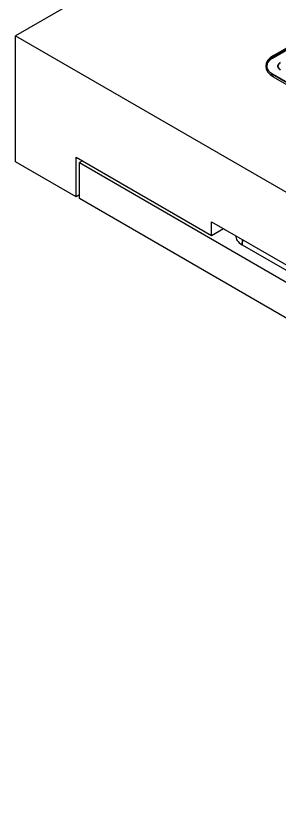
# Model space of a CAD drawing. Header units: millimetres. Extents: x 68 to 2000, y 100 to 2870.
# Drawn here: x 1200.6 to 1230.5, y 855 to 943.8 of the extents above; entities that cross this region are included whole.
import ezdxf

# ---------------------------------------------------------------- set-up
doc = ezdxf.new("R2010")
doc.units = ezdxf.units.MM
doc.header["$LTSCALE"] = 10
doc.layers.add('_Sichtbarkanten', color=7, linetype='Continuous', lineweight=25)
doc.layers.add('Sichtbar schmal (ISO)', color=7, linetype='Continuous', lineweight=35)

msp = doc.modelspace()

# ---------------------------------------------------------------- linework, layer by layer
at = {"layer": '_Sichtbarkanten'}
for p, q in [((1239.442, 963.976), (1200.551, 941.522)), ((1229.641, 939.013), (1247.325, 949.223)), ((1229.86, 939.297), (1246.937, 949.156)), ((1200.551, 927.233), (1200.551, 941.522)), ((1200.551, 941.522), (1483.393, 778.223)), ((1475.297, 795.145), (1229.86, 936.847)), ((1207.445, 927.744), (1222.825, 918.864)), ((1207.445, 923.253), (1207.445, 927.744)), ((1207.445, 923.253), (1200.551, 927.233)), ((1208.152, 927.335), (1207.799, 927.131)), ((1207.799, 927.131), (1322.71, 860.787)), ((1207.799, 923.049), (1207.799, 927.131)), ((1207.799, 923.457), (1207.445, 923.253)), ((1322.71, 856.705), (1207.799, 923.049)), ((1222.825, 918.864), (1222.825, 920.415)), ((1222.825, 920.415), (1245.452, 907.352)), ((1222.825, 918.864), (1224.168, 919.64)), ((1226.292, 917.805), (1243.618, 907.802))]:
    msp.add_line(p, q, dxfattribs=at)
for centre, major_axis, ratio, start_param, end_param in [((1231.982, 938.072), (-3, 0), 0.57735, 5.497787, 7.068583), ((1228.063, 918.825), (-2.503, 0), 0.576647, 6.275518, 7.067974)]:
    msp.add_ellipse(centre, major_axis=major_axis, ratio=ratio, start_param=start_param, end_param=end_param, dxfattribs=at)
msp.add_open_spline([(1229.302, 938.771), (1229.302, 938.771), (1229.302, 938.771), (1229.402, 938.86), (1229.516, 938.941), (1229.641, 939.013)], degree=3, knots=[0.2770317, 0.2770317, 0.2770317, 0.2770317, 0.2772999, 0.2772999, 0.3797381, 0.3797381, 0.3797381, 0.3797381], dxfattribs=at)
at = {"layer": 'Sichtbar schmal (ISO)'}
for p, q in [((1247.45, 949.211), (1229.766, 939.001)), ((1229.86, 939.14), (1229.86, 939.297)), ((1229.766, 937.164), (1475.845, 795.09)), ((1226.292, 917.805), (1226.327, 918.393))]:
    msp.add_line(p, q, dxfattribs=at)
for centre, major_axis, start_param, end_param in [((1229.766, 938.797), (-0.125, 0.217), 5.497787, 6.283193), ((1229.766, 936.96), (0.125, 0.217), 0.785398, 1.711576)]:
    msp.add_ellipse(centre, major_axis=major_axis, ratio=0.57735, start_param=start_param, end_param=end_param, dxfattribs=at)
for points, knots in [([(1229.766, 939.001), (1229.69, 938.957), (1229.62, 938.911), (1229.556, 938.862), (1229.555, 938.861), (1229.554, 938.86), (1229.553, 938.859), (1229.491, 938.811), (1229.434, 938.76), (1229.383, 938.706), (1229.333, 938.653), (1229.289, 938.598), (1229.252, 938.541), (1229.251, 938.54), (1229.25, 938.538), (1229.249, 938.537), (1229.213, 938.482), (1229.184, 938.425), (1229.161, 938.367), (1229.16, 938.364), (1229.159, 938.362), (1229.158, 938.359), (1229.137, 938.302), (1229.122, 938.245), (1229.114, 938.187), (1229.113, 938.183), (1229.113, 938.179), (1229.112, 938.175), (1229.105, 938.119), (1229.105, 938.062), (1229.111, 938.005), (1229.111, 938), (1229.112, 937.995), (1229.112, 937.99), (1229.119, 937.934), (1229.132, 937.879), (1229.151, 937.824), (1229.154, 937.818), (1229.156, 937.812), (1229.158, 937.806), (1229.178, 937.753), (1229.204, 937.701), (1229.235, 937.65), (1229.24, 937.642), (1229.244, 937.635), (1229.249, 937.628), (1229.282, 937.577), (1229.321, 937.527), (1229.365, 937.478), (1229.371, 937.472), (1229.377, 937.465), (1229.383, 937.459), (1229.431, 937.409), (1229.484, 937.36), (1229.543, 937.314), (1229.547, 937.31), (1229.552, 937.307), (1229.556, 937.303), (1229.62, 937.254), (1229.69, 937.208), (1229.766, 937.164)], [0, 0, 0, 0, 0.090909, 0.090909, 0.090909, 0.092583, 0.092583, 0.092583, 0.181555, 0.181555, 0.181555, 0.2707, 0.2707, 0.2707, 0.272727, 0.272727, 0.272727, 0.359761, 0.359761, 0.359761, 0.363636, 0.363636, 0.363636, 0.448839, 0.448839, 0.448839, 0.454545, 0.454545, 0.454545, 0.53792, 0.53792, 0.53792, 0.545455, 0.545455, 0.545455, 0.627084, 0.627084, 0.627084, 0.636364, 0.636364, 0.636364, 0.715901, 0.715901, 0.715901, 0.727273, 0.727273, 0.727273, 0.807431, 0.807431, 0.807431, 0.818182, 0.818182, 0.818182, 0.902459, 0.902459, 0.902459, 0.909091, 0.909091, 0.909091, 1, 1, 1, 1]), ([(1230.662, 938.491), (1230.621, 938.467), (1230.584, 938.442), (1230.551, 938.414), (1230.518, 938.387), (1230.488, 938.358), (1230.463, 938.327), (1230.438, 938.296), (1230.418, 938.264), (1230.403, 938.231), (1230.388, 938.199), (1230.378, 938.166), (1230.373, 938.132), (1230.368, 938.099), (1230.368, 938.065), (1230.373, 938.032), (1230.378, 937.998), (1230.388, 937.965), (1230.403, 937.932), (1230.419, 937.9), (1230.439, 937.868), (1230.464, 937.837), (1230.489, 937.806), (1230.519, 937.777), (1230.552, 937.75), (1230.585, 937.723), (1230.621, 937.698), (1230.662, 937.674)], [0, 0, 0, 0, 0.111111, 0.111111, 0.111111, 0.222222, 0.222222, 0.222222, 0.333333, 0.333333, 0.333333, 0.444444, 0.444444, 0.444444, 0.555556, 0.555556, 0.555556, 0.666667, 0.666667, 0.666667, 0.777778, 0.777778, 0.777778, 0.888889, 0.888889, 0.888889, 1, 1, 1, 1])]:
    msp.add_open_spline(points, degree=3, knots=knots, dxfattribs=at)

doc.saveas('drawing.dxf')
